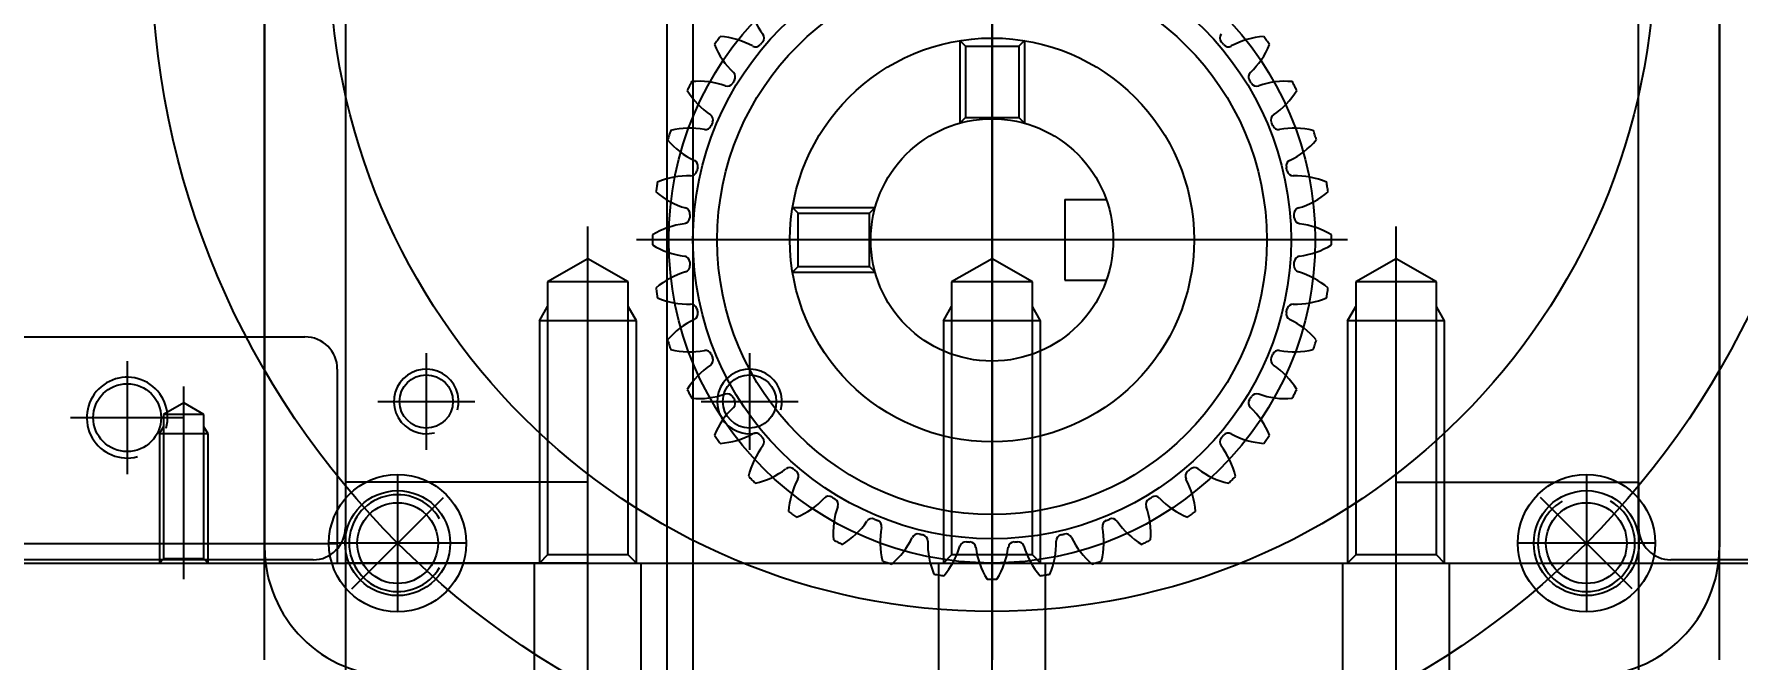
# Model space of a CAD drawing. Header units: inches. Extents: x 0 to 77285, y -118 to 40065.
# Drawn here: x 14690.9 to 14796.3, y 25616.6 to 25655.3 of the extents above; entities that cross this region are included whole.
import ezdxf

# ---------------------------------------------------------------- set-up
doc = ezdxf.new("R2010")
doc.units = ezdxf.units.IN
doc.header["$LTSCALE"] = 5
doc.header["$MEASUREMENT"] = 0
doc.layers.add('A', color=8, linetype='Continuous')
doc.styles.add('SCI', font='')
doc.styles.get('SCI').set_extended_font_data('Gulim')
doc.dimstyles.new('SCH', dxfattribs={"dimtxt": 2.5, "dimasz": 2, "dimexe": 1.25, "dimexo": 0.625, "dimtad": 1, "dimdec": 8, "dimtxsty": 'SCI', "dimcen": 2.5, "dimclrd": 4, "dimclre": 4, "dimclrt": 7, "dimadec": 8, "dimazin": 2, "dimtfac": 1, "dimtdec": 8, "dimtmove": 0, "dimatfit": 3, "dimfxl": 1, "dimarcsym": 0})

# ---------------------------------------------------------------- blocks, each defined once
blk = doc.blocks.new('A$Cc399747e')
at = {"ltscale": 5}
for p, q in [((2551.79, 71), (2551.79, 1381)), ((2553.39, 1101), (2553.39, 71))]:
    blk.add_line(p, q, dxfattribs=at)
for p, q in [((2493.29, 649), (2493.29, 709)), ((2508.29, 709), (2508.29, 649)), ((2558.29, 709), (2558.29, 649)), ((2573.29, 649), (2573.29, 709)), ((2508.29, 676), (2508.29, 652)), ((2533.29, 676), (2533.29, 652)), ((2558.29, 676), (2558.29, 652)), ((2504.99, 667), (2504.99, 654)), ((2511.59, 667), (2511.59, 654)), ((2529.99, 667), (2529.99, 654)), ((2536.59, 667), (2536.59, 654)), ((2554.99, 667), (2554.99, 654)), ((2561.59, 667), (2561.59, 654)), ((2488.29, 660), (2488.29, 572)), ((2533.29, 572), (2533.29, 660)), ((2578.29, 660), (2578.29, 572)), ((2496.52, 648.52), (2496.52, 657.02)), ((2570.06, 648.52), (2570.06, 657.02)), ((2508.29, 656), (2508.29, 633.16)), ((2533.29, 656), (2533.29, 633.16)), ((2533.29, 656), (2533.29, 612)), ((2558.29, 656), (2558.29, 633.16)), ((2493.69, 655.6), (2499.35, 649.94)), ((2572.89, 655.6), (2567.23, 649.94)), ((2583.29, 655), (2583.29, 643.08)), ((2605.79, 654), (1657.79, 654)), ((2508.29, 654), (2493.29, 654)), ((2505.29, 654), (2505.79, 653.5)), ((2505.29, 654), (2505.29, 639)), ((2505.79, 653.5), (2510.79, 653.5)), ((2505.79, 653.5), (2505.79, 636.6)), ((2558.29, 654), (2508.29, 654)), ((2510.79, 653.5), (2511.29, 654)), ((2510.79, 636.6), (2510.79, 653.5)), ((2511.29, 639), (2511.29, 654)), ((2530.29, 654), (2530.79, 653.5)), ((2530.29, 654), (2530.29, 639)), ((2530.79, 653.5), (2535.79, 653.5)), ((2530.79, 653.5), (2530.79, 636.6)), ((2533.29, 613.5), (2533.29, 654.5)), ((2535.79, 653.5), (2536.29, 654)), ((2535.79, 636.6), (2535.79, 653.5)), ((2536.29, 639), (2536.29, 654)), ((2555.29, 654), (2555.79, 653.5)), ((2555.29, 654), (2555.29, 639)), ((2555.79, 653.5), (2560.79, 653.5)), ((2555.79, 653.5), (2555.79, 636.6)), ((2558.29, 654), (2573.29, 654)), ((2560.79, 653.5), (2561.29, 654)), ((2560.79, 636.6), (2560.79, 653.5)), ((2561.29, 639), (2561.29, 654)), ((2573.79, 642), (2573.79, 654)), ((2605.79, 654), (2573.79, 654)), ((2581.79, 654), (2582.04, 653.75)), ((2581.79, 654), (2581.79, 646)), ((2582.04, 653.75), (2584.54, 653.75)), ((2582.04, 653.75), (2582.04, 644.8)), ((2584.54, 653.75), (2584.79, 654)), ((2584.54, 644.8), (2584.54, 653.75)), ((2584.79, 646), (2584.79, 654)), ((2488.29, 586), (2488.29, 653)), ((2492.27, 652.77), (2500.77, 652.77)), ((2565.81, 652.77), (2574.31, 652.77)), ((2605.24, 652.8), (2573.79, 652.8)), ((2578.29, 586), (2578.29, 653)), ((2508.29, 649), (2493.29, 649)), ((2558.29, 649), (2573.29, 649)), ((2586.79, 641.5), (2586.79, 648.5)), ((2548.29, 641), (2548.29, 647)), ((2568.29, 641), (2568.29, 647)), ((2581.79, 646), (2582.04, 645.57)), ((2581.79, 646), (2584.79, 646)), ((2584.79, 646), (2584.54, 645.57)), ((2582.04, 644.8), (2583.29, 644.08)), ((2582.04, 644.8), (2584.54, 644.8)), ((2590.29, 645), (2583.29, 645)), ((2583.29, 644.08), (2584.54, 644.8)), ((2551.29, 644), (2545.29, 644)), ((2571.29, 644), (2565.29, 644)), ((2599.35, 640), (2575.79, 640)), ((2505.29, 639), (2505.79, 638.13)), ((2505.29, 639), (2511.29, 639)), ((2511.29, 639), (2510.79, 638.13)), ((2530.29, 639), (2530.79, 638.13)), ((2530.29, 639), (2536.29, 639)), ((2536.29, 639), (2535.79, 638.13)), ((2555.29, 639), (2555.79, 638.13)), ((2555.29, 639), (2561.29, 639)), ((2561.29, 639), (2560.79, 638.13)), ((2505.79, 636.6), (2508.29, 635.16)), ((2505.79, 636.6), (2510.79, 636.6)), ((2508.29, 635.16), (2510.79, 636.6)), ((2528.79, 636.5), (2526.22, 636.5)), ((2528.79, 631.5), (2528.79, 636.5)), ((2530.79, 636.6), (2533.29, 635.16)), ((2530.79, 636.6), (2535.79, 636.6)), ((2533.29, 635.16), (2535.79, 636.6)), ((2545.63, 636), (2540.52, 636)), ((2540.87, 635.65), (2540.52, 636)), ((2540.87, 635.65), (2540.87, 632.35)), ((2545.28, 635.65), (2540.87, 635.65)), ((2545.63, 636), (2545.28, 635.65)), ((2545.28, 635.65), (2545.28, 632.35)), ((2555.79, 636.6), (2558.29, 635.16)), ((2555.79, 636.6), (2560.79, 636.6)), ((2558.29, 635.16), (2560.79, 636.6)), ((2511.29, 634), (2555.29, 634)), ((2512.79, 634), (2553.79, 634)), ((2514.29, 634), (2552.29, 634)), ((2528.79, 631.5), (2526.22, 631.5)), ((2540.87, 632.35), (2540.52, 632)), ((2545.63, 632), (2540.52, 632)), ((2545.28, 632.35), (2540.87, 632.35)), ((2545.63, 632), (2545.28, 632.35)), ((2531.29, 621.66), (2531.29, 626.77)), ((2531.64, 626.42), (2531.29, 626.77)), ((2534.94, 626.42), (2531.64, 626.42)), ((2531.64, 622.01), (2531.64, 626.42)), ((2534.94, 626.42), (2535.29, 626.77)), ((2534.94, 622.01), (2534.94, 626.42)), ((2535.29, 621.66), (2535.29, 626.77)), ((2531.29, 621.66), (2531.64, 622.01)), ((2534.94, 622.01), (2531.64, 622.01)), ((2535.29, 621.66), (2534.94, 622.01))]:
    blk.add_line(p, q)
at = {"ltscale": 4}
for p, q in [((2341.29, 653.8), (2491.29, 653.8)), ((2575.29, 653.8), (2605.96, 653.8)), ((2493.29, 651.8), (2493.29, 603)), ((2573.29, 603), (2573.29, 651.8))]:
    blk.add_line(p, q, dxfattribs=at)
for centre, radius in [((2533.29, 616), 52), ((2533.29, 616), 52), ((2496.52, 652.77), 4.25), ((2533.29, 616), 41), ((2570.06, 652.77), 4.25), ((2496.52, 652.77), 3.25), ((2570.06, 652.77), 3.25), ((2496.52, 652.77), 2.5), ((2570.06, 652.77), 2.5), ((2533.29, 634), 20), ((2533.29, 634), 18.5), ((2533.29, 634), 17), ((2533.29, 634), 12.5), ((2586.79, 645), 2.1), ((2548.29, 644), 1.65), ((2568.29, 644), 1.65), ((2533.29, 634), 7.5), ((2533.29, 634), 7.5)]:
    blk.add_circle(centre, radius)
for centre, radius, start, end in [((2496.29, 653), 8, 90, 180), ((2570.29, 653), 8, 0, 90), ((2496.52, 652.77), 3, 300, 240), ((2570.06, 652.77), 3, 210, 150), ((2534.32, 652.77), 5, 157.3542, 181.4383), ((2533.29, 634), 21, 99, 99.8406), ((2533.29, 634), 21, 98.1594, 99), ((2526.52, 651.53), 5, 16.5617, 40.6458), ((2537.24, 652.37), 5, 148.3542, 172.4383), ((2533.29, 634), 21, 90, 90.8406), ((2533.29, 634), 21, 89.1594, 90), ((2529.34, 652.37), 5, 7.5617, 31.6458), ((2540.07, 651.53), 5, 139.3542, 163.4383), ((2533.29, 634), 21, 81, 81.8406), ((2533.29, 634), 21, 80.1594, 81), ((2532.27, 652.77), 5, 358.5617, 22.6458), ((2531.37, 652.7), 5, 166.3542, 190.4383), ((2533.29, 634), 21, 108, 108.8406), ((2533.29, 634), 21, 107.1594, 108), ((2523.86, 650.26), 5, 25.5617, 49.6458), ((2542.73, 650.26), 5, 130.3542, 154.4383), ((2533.29, 634), 21, 72, 72.8406), ((2533.29, 634), 21, 71.1594, 72), ((2535.21, 652.7), 5, 349.5617, 13.6458), ((2528.47, 652.16), 5, 175.3542, 199.4383), ((2533.29, 634), 21, 117, 117.8406), ((2533.29, 634), 21, 116.1594, 117), ((2521.43, 648.58), 5, 34.5617, 58.6458), ((2528.94, 652.63), 0.383, 283.16, 1.4383), ((2531.68, 653.07), 0.383, 196.5617, 274.84), ((2533.29, 634), 18.75, 94.5, 94.84), ((2533.29, 634), 18.75, 94.16, 94.5), ((2531.9, 653.08), 0.383, 274.16, 352.4383), ((2534.68, 653.08), 0.383, 187.5617, 265.84), ((2533.29, 634), 18.75, 85.5, 85.84), ((2533.29, 634), 18.75, 85.16, 85.5), ((2534.91, 653.07), 0.383, 265.16, 343.4383), ((2537.65, 652.63), 0.383, 178.5617, 256.84), ((2545.15, 648.58), 5, 121.3542, 145.4383), ((2533.29, 634), 21, 63, 63.8406), ((2533.29, 634), 21, 62.1594, 63), ((2538.12, 652.16), 5, 340.5617, 4.6458), ((2525.87, 651.63), 0.383, 214.5617, 292.84), ((2526.08, 651.72), 0.383, 292.16, 10.4383), ((2528.72, 652.58), 0.383, 205.5617, 283.84), ((2533.29, 634), 18.75, 103.5, 103.84), ((2533.29, 634), 18.75, 103.16, 103.5), ((2533.29, 634), 18.75, 76.5, 76.84), ((2533.29, 634), 18.75, 76.16, 76.5), ((2537.87, 652.58), 0.383, 256.16, 334.4383), ((2540.51, 651.72), 0.383, 169.5617, 247.84), ((2540.72, 651.63), 0.383, 247.16, 325.4383), ((2533.29, 634), 21, 126, 126.8406), ((2525.69, 651.19), 5, 184.3542, 208.4383), ((2533.29, 634), 21, 125.1594, 126), ((2519.3, 646.54), 5, 43.5617, 67.6458), ((2523.39, 650.37), 0.383, 301.16, 19.4383), ((2533.29, 634), 18.75, 112.5, 112.84), ((2533.29, 634), 18.75, 112.16, 112.5), ((2533.29, 634), 18.75, 67.5, 67.84), ((2533.29, 634), 18.75, 67.16, 67.5), ((2543.19, 650.37), 0.383, 160.5617, 238.84), ((2547.29, 646.54), 5, 112.3542, 136.4383), ((2540.9, 651.19), 5, 331.5617, 355.6458), ((2533.29, 634), 21, 54, 54.8406), ((2533.29, 634), 21, 53.1594, 54), ((2523.2, 650.25), 0.383, 223.5617, 301.84), ((2533.29, 634), 18.75, 121.5, 121.84), ((2533.29, 634), 18.75, 121.16, 121.5), ((2533.29, 634), 18.75, 58.5, 58.84), ((2533.29, 634), 18.75, 58.16, 58.5), ((2543.39, 650.25), 0.383, 238.16, 316.4383), ((2533.29, 634), 21, 135, 135.8406), ((2523.09, 649.78), 5, 193.3542, 217.4383), ((2533.29, 634), 21, 134.1594, 135), ((2517.51, 644.2), 5, 52.5617, 76.6458), ((2533.29, 634), 18.75, 130.5, 130.84), ((2533.29, 634), 18.75, 130.16, 130.5), ((2520.95, 648.62), 0.383, 310.16, 28.4383), ((2545.63, 648.62), 0.383, 151.5617, 229.84), ((2533.29, 634), 18.75, 49.5, 49.84), ((2533.29, 634), 18.75, 49.16, 49.5), ((2549.08, 644.2), 5, 103.3542, 127.4383), ((2543.49, 649.78), 5, 322.5617, 346.6458), ((2533.29, 634), 21, 45, 45.8406), ((2533.29, 634), 21, 44.1594, 45), ((2520.78, 648.48), 0.383, 232.5617, 310.84), ((2545.8, 648.48), 0.383, 229.16, 307.4383), ((2586.79, 645), 2.5, 165, 105), ((2533.29, 634), 21, 144, 144.8406), ((2533.29, 634), 21, 143.1594, 144), ((2516.11, 641.61), 5, 61.5617, 85.6458), ((2533.29, 634), 18.75, 139.5, 139.84), ((2533.29, 634), 18.75, 139.16, 139.5), ((2518.82, 646.51), 0.383, 319.16, 37.4383), ((2547.77, 646.51), 0.383, 142.5617, 220.84), ((2533.29, 634), 18.75, 40.5, 40.84), ((2533.29, 634), 18.75, 40.16, 40.5), ((2550.48, 641.61), 5, 94.3542, 118.4383), ((2533.29, 634), 21, 36, 36.8406), ((2533.29, 634), 21, 35.1594, 36), ((2520.75, 647.99), 5, 202.3542, 226.4383), ((2518.67, 646.34), 0.383, 241.5617, 319.84), ((2548.29, 644), 2, 165, 105), ((2547.91, 646.34), 0.383, 220.16, 298.4383), ((2545.84, 647.99), 5, 313.5617, 337.6458), ((2568.29, 644), 2, 165, 105), ((2517.04, 644.09), 0.383, 328.16, 46.4383), ((2549.55, 644.09), 0.383, 133.5617, 211.84), ((2533.29, 634), 21, 153, 153.8406), ((2518.71, 645.86), 5, 211.3542, 235.4383), ((2533.29, 634), 21, 152.1594, 153), ((2515.13, 638.82), 5, 70.5617, 94.6458), ((2516.92, 643.9), 0.383, 250.5617, 328.84), ((2533.29, 634), 18.75, 148.5, 148.84), ((2533.29, 634), 18.75, 148.16, 148.5), ((2533.29, 634), 18.75, 31.5, 31.84), ((2533.29, 634), 18.75, 31.16, 31.5), ((2549.66, 643.9), 0.383, 211.16, 289.4383), ((2551.46, 638.82), 5, 85.3542, 109.4383), ((2547.87, 645.86), 5, 304.5617, 328.6458), ((2533.29, 634), 21, 27, 27.8406), ((2533.29, 634), 21, 26.1594, 27), ((2575.79, 642), 2, 180, 270), ((2514.6, 635.92), 5, 79.5617, 103.6458), ((2515.57, 641.22), 0.383, 259.5617, 337.84), ((2515.66, 641.43), 0.383, 337.16, 55.4383), ((2533.29, 634), 18.75, 157.5, 157.84), ((2533.29, 634), 18.75, 157.16, 157.5), ((2550.93, 641.43), 0.383, 124.5617, 202.84), ((2533.29, 634), 18.75, 22.5, 22.84), ((2533.29, 634), 18.75, 22.16, 22.5), ((2551.01, 641.22), 0.383, 202.16, 280.4383), ((2551.99, 635.92), 5, 76.3542, 100.4383), ((2533.29, 634), 21, 162, 162.8406), ((2517.04, 643.43), 5, 220.3542, 244.4383), ((2533.29, 634), 21, 161.1594, 162), ((2549.55, 643.43), 5, 295.5617, 319.6458), ((2533.29, 634), 21, 18, 18.8406), ((2533.29, 634), 21, 17.1594, 18), ((2514.71, 638.58), 0.383, 346.16, 64.4383), ((2551.87, 638.58), 0.383, 115.5617, 193.84), ((2514.53, 632.97), 5, 88.5617, 112.6458), ((2514.66, 638.36), 0.383, 268.5617, 346.84), ((2533.29, 634), 18.75, 166.5, 166.84), ((2533.29, 634), 18.75, 166.16, 166.5), ((2533.29, 634), 18.75, 13.5, 13.84), ((2533.29, 634), 18.75, 13.16, 13.5), ((2551.92, 638.36), 0.383, 193.16, 271.4383), ((2552.06, 632.97), 5, 67.3542, 91.4383), ((2533.29, 634), 21, 171, 171.8406), ((2515.76, 640.77), 5, 229.3542, 253.4383), ((2533.29, 634), 21, 170.1594, 171), ((2550.82, 640.77), 5, 286.5617, 310.6458), ((2533.29, 634), 21, 9, 9.8406), ((2533.29, 634), 21, 8.1594, 9), ((2514.23, 635.61), 0.383, 355.16, 73.4383), ((2533.29, 634), 18.75, 175.16, 175.5), ((2552.36, 635.61), 0.383, 106.5617, 184.84), ((2533.29, 634), 18.75, 4.5, 4.84), ((2514.92, 630.05), 5, 97.5617, 121.6458), ((2514.21, 635.39), 0.383, 277.5617, 355.84), ((2533.29, 634), 18.75, 175.5, 175.84), ((2533.29, 634), 18.75, 4.16, 4.5), ((2552.37, 635.39), 0.383, 184.16, 262.4383), ((2551.67, 630.05), 5, 58.3542, 82.4383), ((2533.29, 634), 21, 179.1594, 180), ((2533.29, 634), 21, 180, 180.8406), ((2514.92, 637.95), 5, 238.3542, 262.4383), ((2551.67, 637.95), 5, 277.5617, 301.6458), ((2533.29, 634), 21, 0, 0.8406), ((2533.29, 634), 21, 359.1594, 360), ((2514.21, 632.61), 0.383, 4.16, 82.4383), ((2514.23, 632.39), 0.383, 286.5617, 4.84), ((2533.29, 634), 18.75, 184.16, 184.5), ((2533.29, 634), 18.75, 184.5, 184.84), ((2552.36, 632.39), 0.383, 175.16, 253.4383), ((2533.29, 634), 18.75, 355.5, 355.84), ((2533.29, 634), 18.75, 355.16, 355.5), ((2552.37, 632.61), 0.383, 97.5617, 175.84), ((2515.76, 627.23), 5, 106.5617, 130.6458), ((2550.82, 627.23), 5, 49.3542, 73.4383), ((2533.29, 634), 21, 188.1594, 189), ((2533.29, 634), 21, 189, 189.8406), ((2514.53, 635.03), 5, 247.3542, 271.4383), ((2552.06, 635.03), 5, 268.5617, 292.6458), ((2533.29, 634), 21, 350.1594, 351), ((2533.29, 634), 21, 351, 351.8406), ((2514.66, 629.64), 0.383, 13.16, 91.4383), ((2514.71, 629.42), 0.383, 295.5617, 13.84), ((2533.29, 634), 18.75, 193.16, 193.5), ((2533.29, 634), 18.75, 193.5, 193.84), ((2551.87, 629.42), 0.383, 166.16, 244.4383), ((2533.29, 634), 18.75, 346.16, 346.5), ((2533.29, 634), 18.75, 346.5, 346.84), ((2551.92, 629.64), 0.383, 88.5617, 166.84), ((2517.04, 624.57), 5, 115.5617, 139.6458), ((2549.55, 624.57), 5, 40.3542, 64.4383), ((2533.29, 634), 21, 197.1594, 198), ((2533.29, 634), 21, 198, 198.8406), ((2514.6, 632.08), 5, 256.3542, 280.4383), ((2515.57, 626.78), 0.383, 22.16, 100.4383), ((2551.01, 626.78), 0.383, 79.5617, 157.84), ((2551.99, 632.08), 5, 259.5617, 283.6458), ((2533.29, 634), 21, 341.1594, 342), ((2533.29, 634), 21, 342, 342.8406), ((2518.71, 622.14), 5, 124.5617, 148.6458), ((2515.66, 626.57), 0.383, 304.5617, 22.84), ((2533.29, 634), 18.75, 202.16, 202.5), ((2533.29, 634), 18.75, 202.5, 202.84), ((2550.93, 626.57), 0.383, 157.16, 235.4383), ((2533.29, 634), 18.75, 337.16, 337.5), ((2533.29, 634), 18.75, 337.5, 337.84), ((2547.87, 622.14), 5, 31.3542, 55.4383), ((2533.29, 634), 21, 206.1594, 207), ((2533.29, 634), 21, 207, 207.8406), ((2515.13, 629.18), 5, 265.3542, 289.4383), ((2516.92, 624.1), 0.383, 31.16, 109.4383), ((2533.29, 634), 18.75, 211.16, 211.5), ((2517.04, 623.91), 0.383, 313.5617, 31.84), ((2533.29, 634), 18.75, 211.5, 211.84), ((2549.55, 623.91), 0.383, 148.16, 226.4383), ((2533.29, 634), 18.75, 328.16, 328.5), ((2533.29, 634), 18.75, 328.5, 328.84), ((2549.66, 624.1), 0.383, 70.5617, 148.84), ((2551.46, 629.18), 5, 250.5617, 274.6458), ((2533.29, 634), 21, 332.1594, 333), ((2533.29, 634), 21, 333, 333.8406), ((2520.75, 620.01), 5, 133.5617, 157.6458), ((2545.84, 620.01), 5, 22.3542, 46.4383), ((2533.29, 634), 21, 215.1594, 216), ((2516.11, 626.39), 5, 274.3542, 298.4383), ((2518.67, 621.66), 0.383, 40.16, 118.4383), ((2533.29, 634), 18.75, 220.16, 220.5), ((2533.29, 634), 18.75, 319.5, 319.84), ((2547.91, 621.66), 0.383, 61.5617, 139.84), ((2550.48, 626.39), 5, 241.5617, 265.6458), ((2533.29, 634), 21, 324, 324.8406), ((2533.29, 634), 21, 216, 216.8406), ((2533.29, 634), 18.75, 220.5, 220.84), ((2518.82, 621.49), 0.383, 322.5617, 40.84), ((2547.77, 621.49), 0.383, 139.16, 217.4383), ((2543.49, 618.22), 5, 13.3542, 37.4383), ((2533.29, 634), 18.75, 319.16, 319.5), ((2533.29, 634), 21, 323.1594, 324)]:
    blk.add_arc(centre, radius, start, end)
for centre, start, end in [((2491.29, 651.8), 0, 90), ((2575.29, 651.8), 90, 180)]:
    blk.add_arc(centre, 2, start, end, dxfattribs=at)
blk = doc.blocks.new('*D366')
at = {"color": 4, "lineweight": -2, "transparency": 16777216}
for p, q in [((12554.65, 23925.55), (12554.65, 28076.14)), ((17979.65, 23925.05), (17979.65, 28076.14)), ((12714.65, 27976.14), (17819.65, 27976.14))]:
    blk.add_line(p, q, dxfattribs=at)
at = {"color": 4, "transparency": 16777216}
for points in [[(12714.65, 28002.81), (12714.65, 27949.48), (12554.65, 27976.14)], [(17819.65, 28002.81), (17819.65, 27949.48), (17979.65, 27976.14)]]:
    blk.add_solid(points, dxfattribs=at)
at = {"layer": 'Defpoints', "color": 0, "transparency": 16777216}
for p in [(17979.65, 27976.14), (12554.65, 23875.55), (17979.65, 23875.05)]:
    blk.add_point(p, dxfattribs=at)
at = {"color": 7, "transparency": 16777216, "insert": (15267.15, 28128.81), "char_height": 200, "attachment_point": 5, "style": 'SCI'}
blk.add_mtext('5425', dxfattribs=at)
blk = doc.blocks.new('*D367')
at = {"color": 4, "lineweight": -2, "transparency": 16777216}
for p, q in [((12554.65, 23925.55), (12554.65, 29140.68)), ((21064.65, 23433.05), (21064.65, 29140.68)), ((12714.65, 29040.68), (20904.65, 29040.68))]:
    blk.add_line(p, q, dxfattribs=at)
at = {"color": 4, "transparency": 16777216}
for points in [[(12714.65, 29067.34), (12714.65, 29014.01), (12554.65, 29040.68)], [(20904.65, 29067.34), (20904.65, 29014.01), (21064.65, 29040.68)]]:
    blk.add_solid(points, dxfattribs=at)
at = {"layer": 'Defpoints', "color": 0, "transparency": 16777216}
for p in [(21064.65, 29040.68), (12554.65, 23875.55), (21064.65, 23383.05)]:
    blk.add_point(p, dxfattribs=at)
at = {"color": 7, "transparency": 16777216, "insert": (16809.65, 29193.47), "char_height": 200, "attachment_point": 5, "style": 'SCI'}
blk.add_mtext('8510', dxfattribs=at)
blk = doc.blocks.new('*D374')
at = {"color": 4, "lineweight": -2, "transparency": 16777216}
for p, q in [((12554.65, 23925.55), (12554.65, 30215.88)), ((37924.65, 23433.05), (37924.65, 30215.88)), ((12714.65, 30115.88), (37764.65, 30115.88))]:
    blk.add_line(p, q, dxfattribs=at)
at = {"color": 4, "transparency": 16777216}
for points in [[(12714.65, 30142.54), (12714.65, 30089.21), (12554.65, 30115.88)], [(37764.65, 30142.54), (37764.65, 30089.21), (37924.65, 30115.88)]]:
    blk.add_solid(points, dxfattribs=at)
at = {"layer": 'Defpoints', "color": 0, "transparency": 16777216}
for p in [(37924.65, 30115.88), (12554.65, 23875.55), (37924.65, 23383.05)]:
    blk.add_point(p, dxfattribs=at)
at = {"color": 7, "transparency": 16777216, "insert": (25239.65, 30268.54), "char_height": 200, "attachment_point": 5, "style": 'SCI'}
blk.add_mtext('25370', dxfattribs=at)

msp = doc.modelspace()

# ---------------------------------------------------------------- block references
at = {"layer": 'A', "rotation": 180}
msp.add_blockref('A$Cc399747e', (17283.44187244, 26276.55060516), dxfattribs=at)

# ---------------------------------------------------------------- dimensions: what is measured, and where the dimension line sits
for base, p2, picture, middle in [((37924.649780898, 30115.8761734788), (37924.649780898, 23383.0504762948), '*D374', (25239.649780898, 30268.5392893244)), ((21064.649780898, 29040.6754827387), (21064.649780898, 23383.0504762948), '*D367', (16809.649780898, 29193.4717543765)), ((17979.649780898, 27976.1433020648), (17979.649780898, 23875.0504762948), '*D366', (15267.149780898, 28128.8064179103))]:
    dim = msp.add_linear_dim(base=base, p1=(12554.649780898, 23875.5504762968), p2=p2, dimstyle='SCH', override={"dimscale": 80})
    dim.commit()
    dim.dimension.update_dxf_attribs({"geometry": picture, "text_midpoint": middle})

doc.saveas('drawing.dxf')
